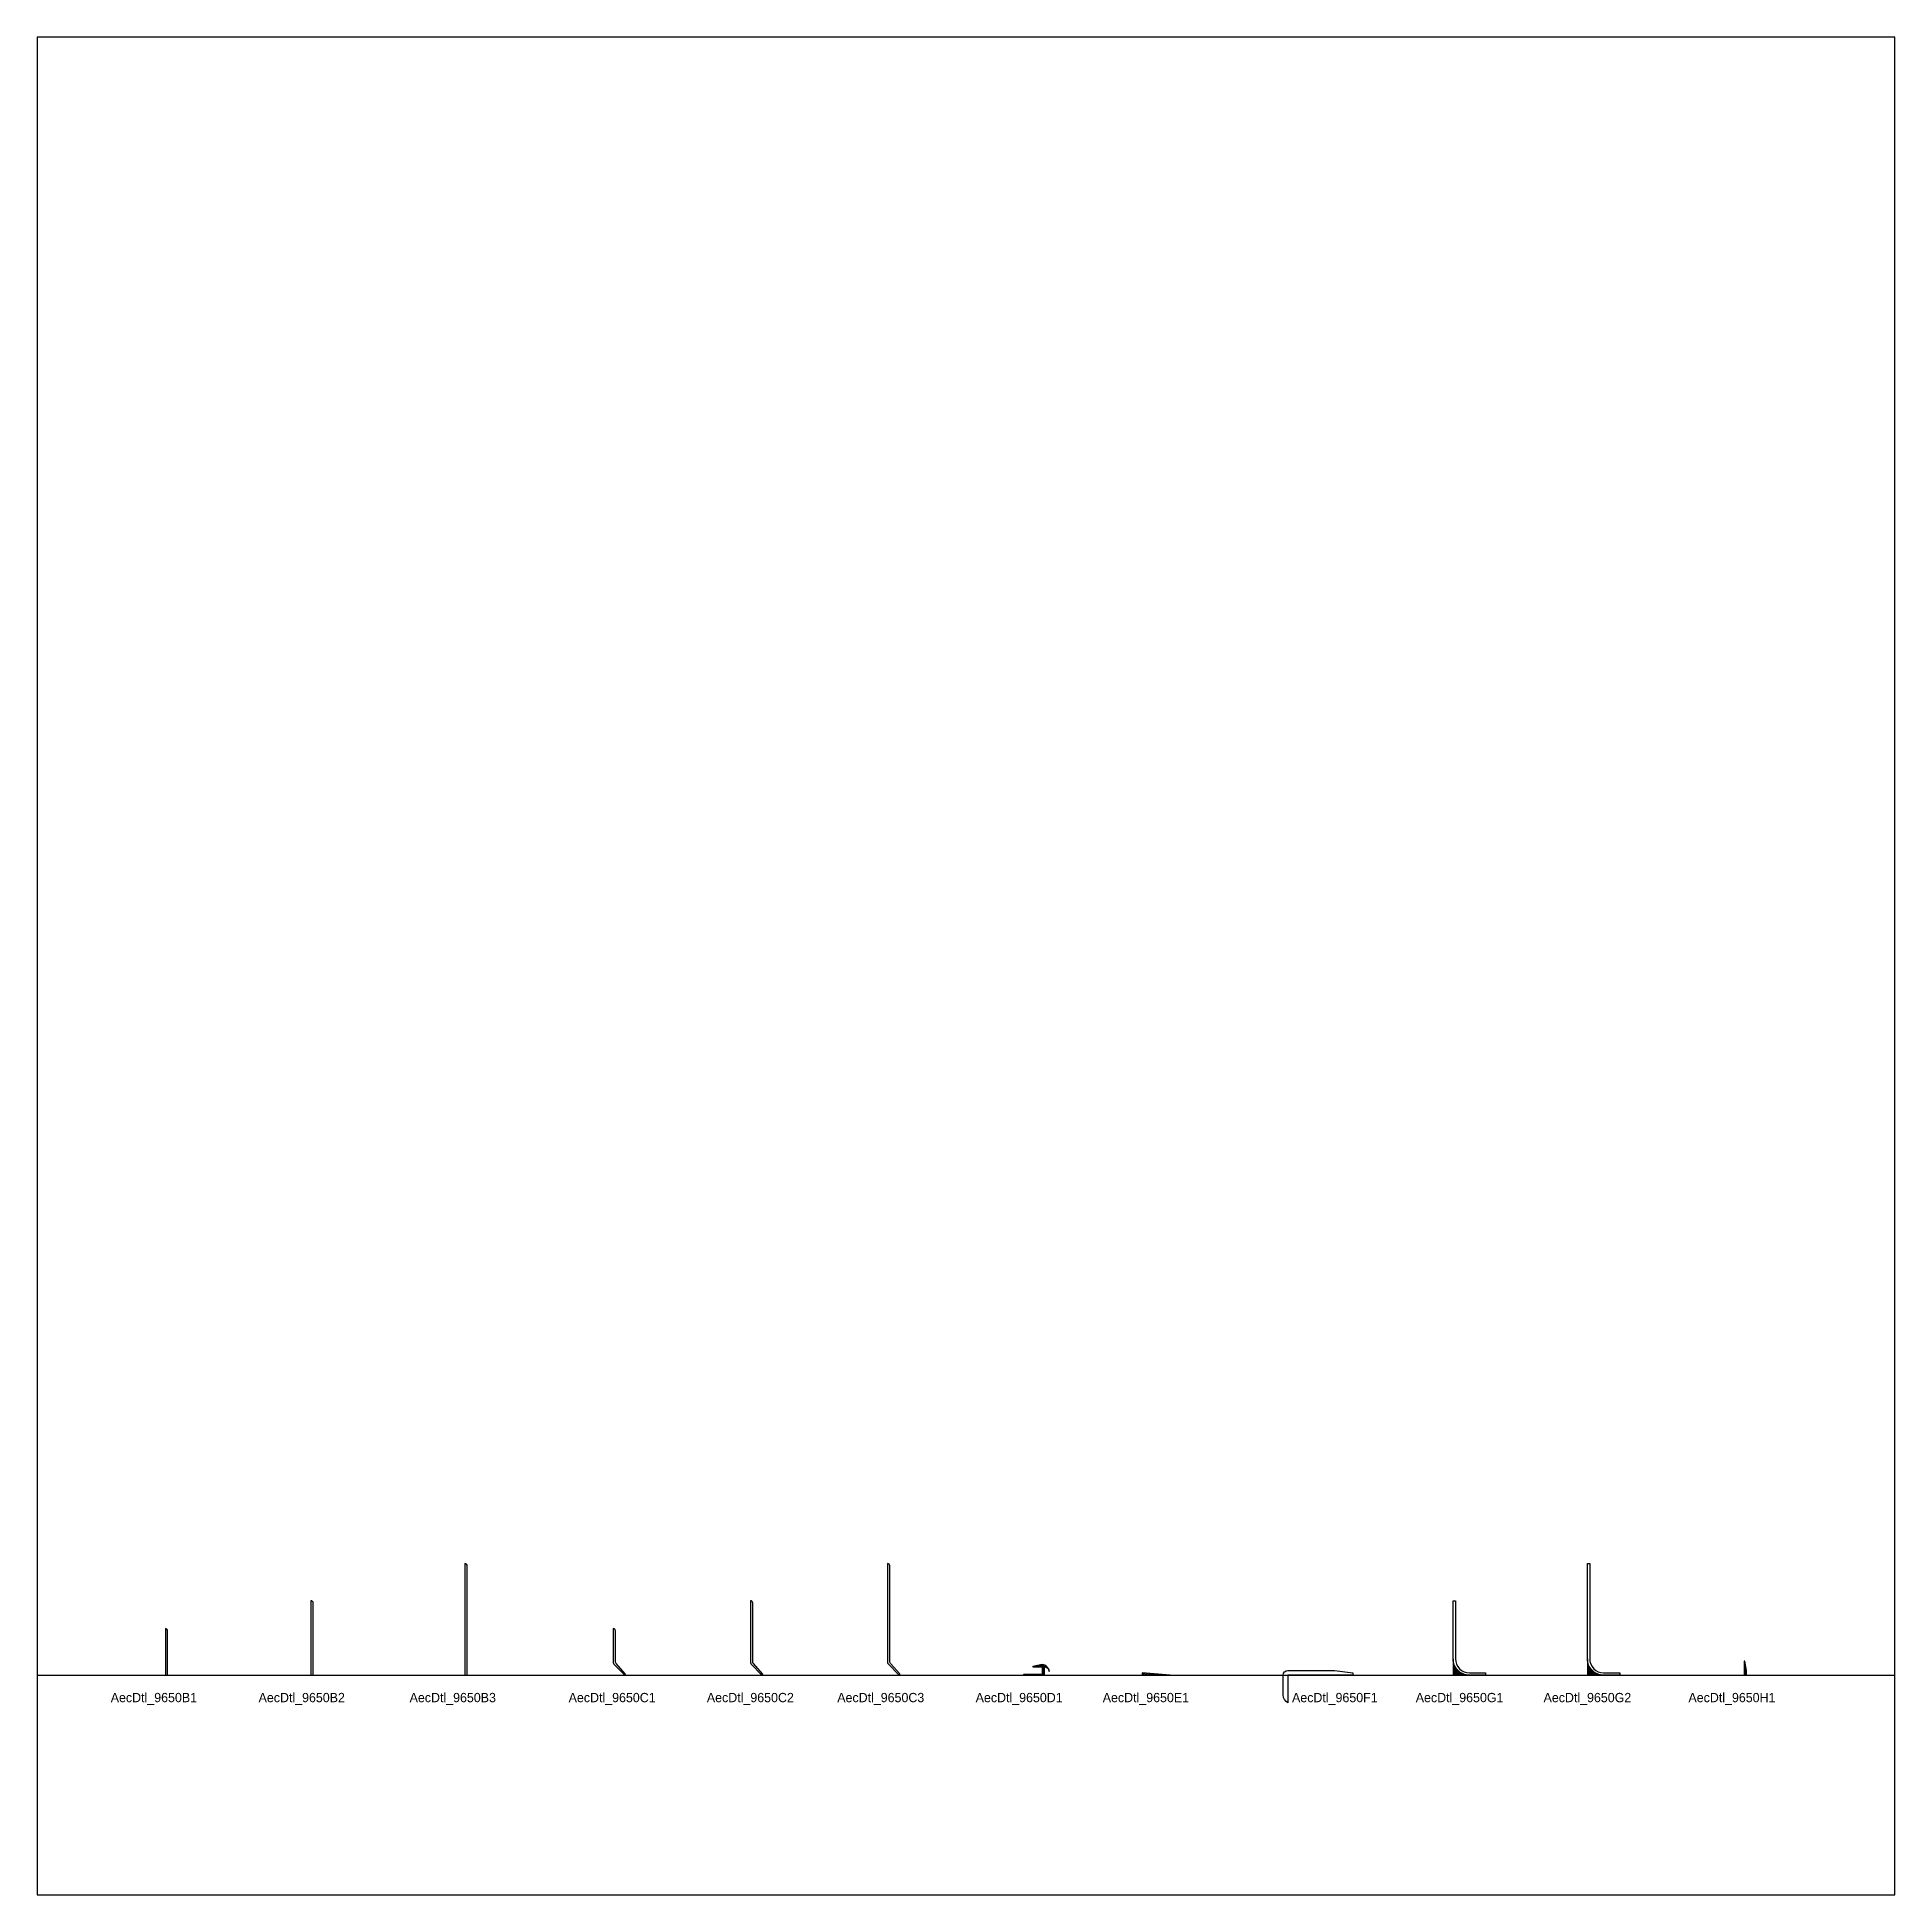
# Model space of a CAD drawing. Header units: inches. Extents: x 0 to 100, y 0 to 100.
import ezdxf

# ---------------------------------------------------------------- set-up
doc = ezdxf.new("R2010")
doc.units = ezdxf.units.IN
doc.header["$MEASUREMENT"] = 0
doc.layers.add('HATCH', color=170, linetype='Continuous')
doc.layers.add('THIN', color=151, linetype='Continuous')

# ---------------------------------------------------------------- blocks, each defined once
blk = doc.blocks.new('AecDtl_9650B1')
at = {"layer": 'THIN'}
blk.add_lwpolyline([(0.125, 2.375, 0.414214), (0, 2.5), (0, 0), (0.125, 0)], format="xyb", close=True, dxfattribs=at)
blk = doc.blocks.new('AecDtl_9650B2')
at = {"layer": 'THIN'}
blk.add_lwpolyline([(0.125, 3.875, 0.414214), (0, 4), (0, 0), (0.125, 0)], format="xyb", close=True, dxfattribs=at)
blk = doc.blocks.new('AecDtl_9650B3')
at = {"layer": 'THIN'}
blk.add_lwpolyline([(0.125, 5.875, 0.414214), (0, 6), (0, 0), (0.125, 0)], format="xyb", close=True, dxfattribs=at)
blk = doc.blocks.new('AecDtl_9650C1')
at = {"layer": 'THIN'}
blk.add_lwpolyline([(0.04, 0.59), (0.6, 0.02, 0.41421), (0.65, 0.02), (0.65, 0.02, 0.39715), (0.65, 0.07), (0.16, 0.62, -0.18372), (0.12, 0.7), (0.12, 2.38, 0.41421), (0, 2.5), (0, 0.68, 0.19891)], format="xyb", close=True, dxfattribs=at)
blk = doc.blocks.new('AecDtl_9650C2')
at = {"layer": 'THIN'}
blk.add_lwpolyline([(0.04, 0.59), (0.6, 0.02, 0.41421), (0.65, 0.02), (0.65, 0.02, 0.39715), (0.65, 0.07), (0.16, 0.62, -0.18372), (0.12, 0.7), (0.12, 3.88, 0.41421), (0, 4), (0, 0.68, 0.19891)], format="xyb", close=True, dxfattribs=at)
blk = doc.blocks.new('AecDtl_9650C3')
at = {"layer": 'THIN'}
blk.add_lwpolyline([(0.04, 0.59), (0.6, 0.02, 0.41421), (0.65, 0.02), (0.65, 0.02, 0.39715), (0.65, 0.07), (0.16, 0.62, -0.18372), (0.12, 0.7), (0.12, 5.88, 0.41421), (0, 6), (0, 0.68, 0.19891)], format="xyb", close=True, dxfattribs=at)
blk = doc.blocks.new('AecDtl_9650D1')
at = {"layer": 'HATCH'}
h = blk.add_hatch(dxfattribs=at)
h.set_pattern_fill('ANSI31', color=256, scale=0.5, style=0)
h.set_pattern_definition([(45, (-54.2193, -11.82535), (-0.044194174, 0.044194174), [])])
h.paths.add_polyline_path([(0, 0.4375, -0.41421356), (0.25, 0.1875, 0.41421356), (-0.125, 0.5625), (-0.625, 0.46875), (-0.625, 0.4375), (-0.125, 0.4375), (-0.125, 0.03125), (-0.53125, 0.03125), (-1.125, 0.03125), (-1.125, 0), (0, 0)])
at = {"layer": 'THIN'}
blk.add_lwpolyline([(-0.53125, 0.03125), (-0.125, 0.03125), (-1.125, 0.03125), (-1.125, 0), (0, 0), (0, 0.4375, -0.41421356), (0.25, 0.1875, 0.41421356), (-0.125, 0.5625), (-0.625, 0.46875), (-0.625, 0.4375), (-0.125, 0.4375), (-0.125, 0.03125)], format="xyb", close=True, dxfattribs=at)
blk = doc.blocks.new('AecDtl_9650E1')
at = {"layer": 'HATCH'}
h = blk.add_hatch(dxfattribs=at)
h.set_pattern_fill('ANSI31', color=256, scale=0.5, style=0)
h.set_pattern_definition([(45, (-59.49342, -11.82535), (-0.044194174, 0.044194174), [])])
h.paths.add_polyline_path([(0, 0.125), (0, 0), (1.5, 0)])
at = {"layer": 'THIN'}
blk.add_lwpolyline([(0, 0.125), (0, 0), (1.5, 0)], close=True, dxfattribs=at)
blk = doc.blocks.new('AecDtl_9650F1')
at = {"layer": 'THIN'}
blk.add_lwpolyline([(3.5, 0), (0, 0), (0, -1.5, -0.26795), (-0.25, -1.07), (-0.25, 0, -0.41421), (0, 0.25), (2.5, 0.25), (3.5, 0.12)], format="xyb", close=True, dxfattribs=at)
blk = doc.blocks.new('AecDtl_9650G1')
at = {"layer": 'HATCH'}
h = blk.add_hatch(dxfattribs=at)
h.set_pattern_fill('GENERAL_STIPPLE', color=256, scale=0.125, style=0)
h.set_pattern_definition([(0, (-76.21493, -11.82285), (0, 0.125), [0, -0.125]), (0, (-76.17493, -11.82035), (0, 0.125), [0, -0.125]), (0, (-76.19743, -11.79285), (0, 0.125), [0, -0.125]), (0, (-76.16993, -11.77285), (0, 0.125), [0, -0.125]), (0, (-76.20243, -11.76535), (0, 0.125), [0, -0.125]), (0, (-76.19243, -11.73535), (0, 0.125), [0, -0.125]), (0, (-76.20993, -11.71285), (0, 0.125), [0, -0.125]), (0, (-76.16993, -11.71535), (0, 0.125), [0, -0.125]), (0, (-76.13993, -11.71035), (0, 0.125), [0, -0.125]), (0, (-76.12493, -11.74035), (0, 0.125), [0, -0.125]), (0, (-76.09993, -11.74285), (0, 0.125), [0, -0.125]), (0, (-76.09993, -11.78785), (0, 0.125), [0, -0.125]), (0, (-76.12243, -11.80285), (0, 0.125), [0, -0.125]), (0, (-76.15743, -11.79535), (0, 0.125), [0, -0.125]), (0, (-76.13493, -11.77285), (0, 0.125), [0, -0.125]), (0, (-76.15743, -11.75035), (0, 0.125), [0, -0.125]), (0, (-76.10493, -11.82035), (0, 0.125), [0, -0.125])])
h.paths.add_polyline_path([(0, 0.875), (0, 0), (0.875, 0, -0.414214)])
at = {"layer": 'THIN'}
blk.add_lwpolyline([(0, 0.875), (0, 4), (0.125, 4), (0.125, 0.875, 0.414214), (0.875, 0.125), (1.75, 0.125), (1.75, 0), (0.875, 0)], format="xyb", dxfattribs=at)
blk.add_lwpolyline([(0, 0.875), (0, 0), (0.875, 0, -0.414214)], format="xyb", close=True, dxfattribs=at)
blk = doc.blocks.new('AecDtl_9650G2')
at = {"layer": 'HATCH'}
h = blk.add_hatch(dxfattribs=at)
h.set_pattern_fill('GENERAL_STIPPLE', color=256, scale=0.125, style=0)
h.set_pattern_definition([(0, (-83.44801, -11.82285), (0, 0.125), [0, -0.125]), (0, (-83.40801, -11.82035), (0, 0.125), [0, -0.125]), (0, (-83.43051, -11.79285), (0, 0.125), [0, -0.125]), (0, (-83.40301, -11.77285), (0, 0.125), [0, -0.125]), (0, (-83.43551, -11.76535), (0, 0.125), [0, -0.125]), (0, (-83.42551, -11.73535), (0, 0.125), [0, -0.125]), (0, (-83.44301, -11.71285), (0, 0.125), [0, -0.125]), (0, (-83.40301, -11.71535), (0, 0.125), [0, -0.125]), (0, (-83.37301, -11.71035), (0, 0.125), [0, -0.125]), (0, (-83.35801, -11.74035), (0, 0.125), [0, -0.125]), (0, (-83.33301, -11.74285), (0, 0.125), [0, -0.125]), (0, (-83.33301, -11.78785), (0, 0.125), [0, -0.125]), (0, (-83.35551, -11.80285), (0, 0.125), [0, -0.125]), (0, (-83.39051, -11.79535), (0, 0.125), [0, -0.125]), (0, (-83.36801, -11.77285), (0, 0.125), [0, -0.125]), (0, (-83.39051, -11.75035), (0, 0.125), [0, -0.125]), (0, (-83.33801, -11.82035), (0, 0.125), [0, -0.125])])
h.paths.add_polyline_path([(0, 0.875), (0, 0), (0.875, 0, -0.414214)])
at = {"layer": 'THIN'}
blk.add_lwpolyline([(0, 0.875), (0, 6), (0.125, 6), (0.125, 0.875, 0.414214), (0.875, 0.125), (1.75, 0.125), (1.75, 0), (0.875, 0)], format="xyb", dxfattribs=at)
blk.add_lwpolyline([(0, 0.875), (0, 0), (0.875, 0, -0.414214)], format="xyb", close=True, dxfattribs=at)
blk = doc.blocks.new('AecDtl_9650H1')
at = {"layer": 'HATCH'}
h = blk.add_hatch(dxfattribs=at)
h.set_pattern_fill('ANSI31', color=256, scale=0.5, style=0)
h.set_pattern_definition([(45, (-91.891605, -11.82535), (-0.044194174, 0.044194174), [])])
h.paths.add_polyline_path([(0.125, 0.25), (0.03125, 0.75), (0, 0.75), (0, 0), (0.125, 0)])
at = {"layer": 'THIN'}
blk.add_lwpolyline([(0.125, 0), (0.125, 0.25), (0.03125, 0.75), (0, 0.75), (0, 0)], close=True, dxfattribs=at)

msp = doc.modelspace()

# ---------------------------------------------------------------- linework, layer by layer
msp.add_line((0, 11.83), (100, 11.83))
msp.add_lwpolyline([(0, 0), (100, 0), (100, 100), (0, 100)], close=True)

# ---------------------------------------------------------------- block references
for name, p in [('AecDtl_9650B3', (23.03, 11.83)), ('AecDtl_9650C3', (45.78, 11.83)), ('AecDtl_9650G2', (83.45, 11.83)), ('AecDtl_9650B2', (14.74, 11.83)), ('AecDtl_9650C2', (38.4, 11.83)), ('AecDtl_9650G1', (76.22, 11.83)), ('AecDtl_9650B1', (6.9, 11.83)), ('AecDtl_9650C1', (31.01, 11.83)), ('AecDtl_9650D1', (54.22, 11.83)), ('AecDtl_9650F1', (67.33, 11.83)), ('AecDtl_9650H1', (91.89, 11.83)), ('AecDtl_9650E1', (59.49, 11.83))]:
    msp.add_blockref(name, p)

# ---------------------------------------------------------------- texts
for s, p in [('AecDtl_9650B1', (3.96, 10.37)), ('AecDtl_9650B2', (11.92, 10.37)), ('AecDtl_9650B3', (20.05, 10.37)), ('AecDtl_9650C1', (28.61, 10.37)), ('AecDtl_9650C2', (36.05, 10.37)), ('AecDtl_9650C3', (43.07, 10.37)), ('AecDtl_9650D1', (50.52, 10.37)), ('AecDtl_9650E1', (57.36, 10.37)), ('AecDtl_9650F1', (67.55, 10.37)), ('AecDtl_9650G1', (74.21, 10.37)), ('AecDtl_9650G2', (81.09, 10.37)), ('AecDtl_9650H1', (88.89, 10.37))]:
    msp.add_text(s, height=0.5).set_placement(p)

doc.saveas('drawing.dxf')
